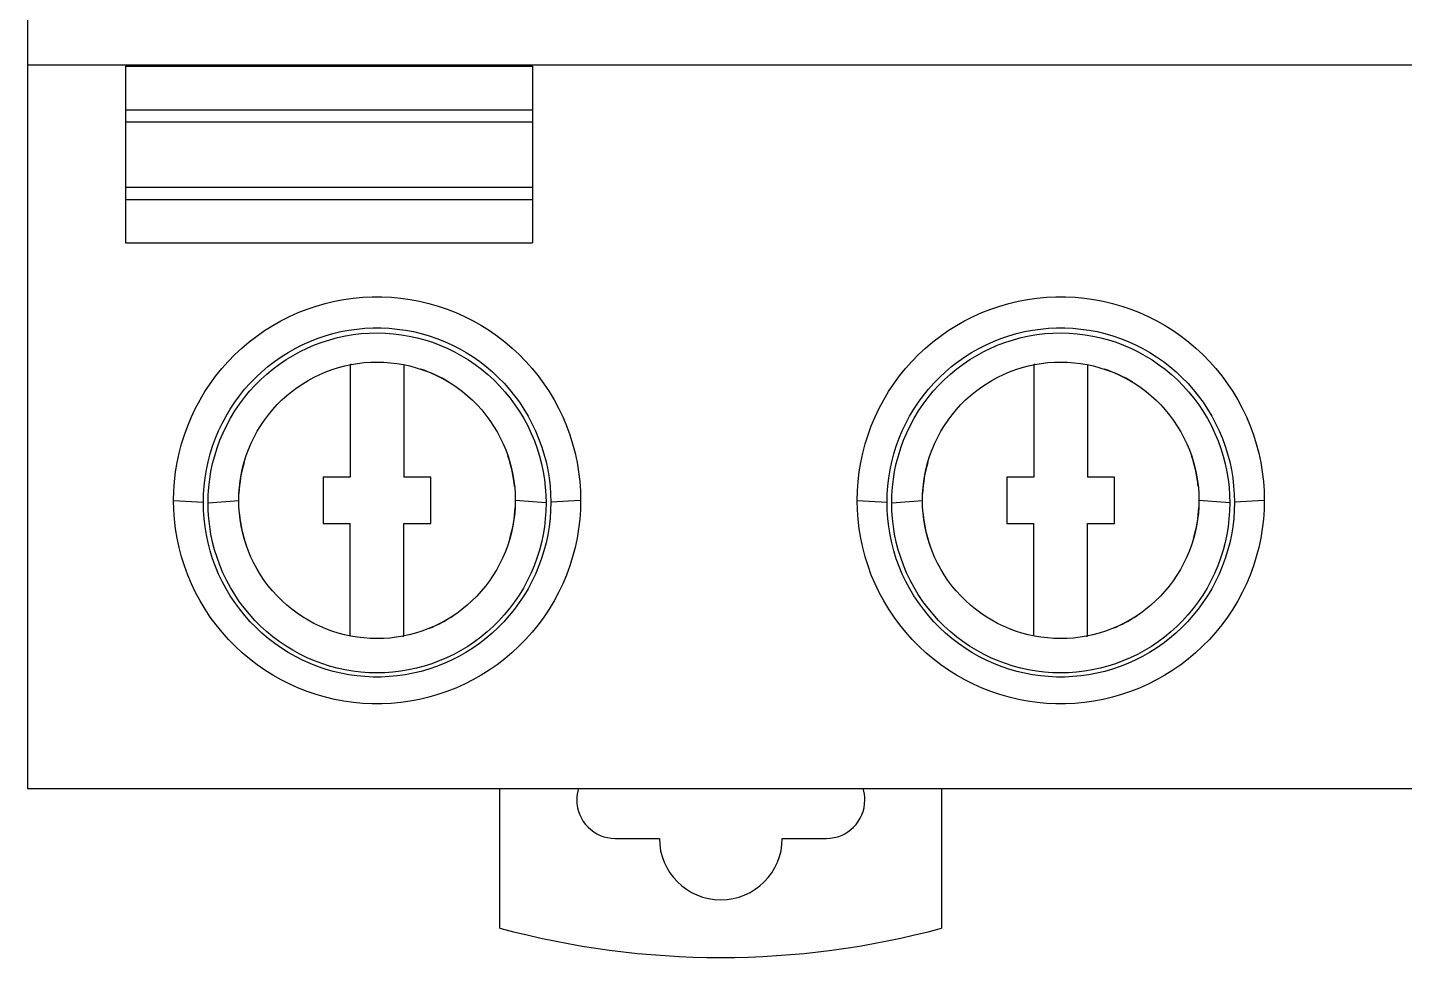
# Model space of a CAD drawing. Header units: millimetres. Extents: x 3609 to 5941, y 2453 to 3731.
# Drawn here: x 5562.03 to 5596.36, y 3349.38 to 3372.56 of the extents above; entities that cross this region are included whole.
import ezdxf

# ---------------------------------------------------------------- set-up
doc = ezdxf.new("R2010")
doc.units = ezdxf.units.MM

msp = doc.modelspace()

# ---------------------------------------------------------------- linework, layer by layer
for p, q in [((5562.029, 3373.609), (5562.029, 3371.635)), ((5562.029, 3371.635), (5562.029, 3353.593)), ((5562.029, 3371.635), (5630.697, 3371.635)), ((5564.471, 3371.598), (5564.471, 3369.381)), ((5564.471, 3371.598), (5574.623, 3371.598)), ((5574.623, 3371.598), (5574.623, 3369.381)), ((5564.471, 3370.512), (5574.623, 3370.512)), ((5564.471, 3370.209), (5574.623, 3370.209)), ((5564.471, 3369.381), (5564.471, 3367.192)), ((5574.623, 3369.381), (5574.623, 3367.192)), ((5564.471, 3368.581), (5574.623, 3368.581)), ((5564.471, 3368.277), (5574.623, 3368.277)), ((5564.471, 3367.192), (5574.623, 3367.192)), ((5569.684, 3365.739), (5569.917, 3365.783)), ((5569.917, 3365.783), (5570.152, 3365.817)), ((5570.152, 3365.817), (5570.389, 3365.839)), ((5570.389, 3365.839), (5570.626, 3365.85)), ((5570.626, 3365.85), (5570.863, 3365.85)), ((5570.863, 3365.85), (5571.101, 3365.839)), ((5571.101, 3365.839), (5571.337, 3365.817)), ((5571.337, 3365.817), (5571.572, 3365.783)), ((5571.572, 3365.783), (5571.806, 3365.739)), ((5586.731, 3365.739), (5586.964, 3365.783)), ((5586.964, 3365.783), (5587.199, 3365.817)), ((5587.199, 3365.817), (5587.436, 3365.839)), ((5587.436, 3365.839), (5587.673, 3365.85)), ((5587.673, 3365.85), (5587.911, 3365.85)), ((5587.911, 3365.85), (5588.148, 3365.839)), ((5588.148, 3365.839), (5588.384, 3365.817)), ((5588.384, 3365.817), (5588.619, 3365.783)), ((5588.619, 3365.783), (5588.853, 3365.739)), ((5568.561, 3365.358), (5568.778, 3365.455)), ((5568.778, 3365.455), (5568.999, 3365.542)), ((5568.999, 3365.542), (5569.224, 3365.618)), ((5569.224, 3365.618), (5569.452, 3365.684)), ((5569.452, 3365.684), (5569.684, 3365.739)), ((5571.806, 3365.739), (5572.037, 3365.684)), ((5572.037, 3365.684), (5572.265, 3365.618)), ((5572.265, 3365.618), (5572.49, 3365.542)), ((5572.49, 3365.542), (5572.711, 3365.455)), ((5572.711, 3365.455), (5572.928, 3365.357)), ((5585.608, 3365.358), (5585.825, 3365.455)), ((5585.825, 3365.455), (5586.046, 3365.542)), ((5586.046, 3365.542), (5586.271, 3365.618)), ((5586.271, 3365.618), (5586.5, 3365.684)), ((5586.5, 3365.684), (5586.731, 3365.739)), ((5588.853, 3365.739), (5589.084, 3365.684)), ((5589.084, 3365.684), (5589.312, 3365.618)), ((5589.312, 3365.618), (5589.537, 3365.542)), ((5589.537, 3365.542), (5589.758, 3365.455)), ((5589.758, 3365.455), (5589.975, 3365.357)), ((5567.941, 3365.007), (5568.142, 3365.133)), ((5568.142, 3365.133), (5568.349, 3365.25)), ((5568.349, 3365.25), (5568.561, 3365.358)), ((5570.239, 3365.047), (5570.441, 3365.066)), ((5570.441, 3365.066), (5570.643, 3365.076)), ((5570.643, 3365.076), (5570.846, 3365.076)), ((5570.846, 3365.076), (5571.048, 3365.066)), ((5571.048, 3365.066), (5571.25, 3365.047)), ((5572.928, 3365.357), (5573.14, 3365.25)), ((5573.14, 3365.25), (5573.347, 3365.133)), ((5573.347, 3365.133), (5573.549, 3365.006)), ((5584.988, 3365.007), (5585.189, 3365.133)), ((5585.189, 3365.133), (5585.396, 3365.25)), ((5585.396, 3365.25), (5585.608, 3365.358)), ((5587.286, 3365.047), (5587.488, 3365.066)), ((5587.488, 3365.066), (5587.69, 3365.076)), ((5587.69, 3365.076), (5587.893, 3365.076)), ((5587.893, 3365.076), (5588.096, 3365.066)), ((5588.096, 3365.066), (5588.297, 3365.047)), ((5589.975, 3365.357), (5590.188, 3365.25)), ((5590.188, 3365.25), (5590.394, 3365.133)), ((5590.394, 3365.133), (5590.596, 3365.006)), ((5567.375, 3364.572), (5567.557, 3364.726)), ((5567.557, 3364.726), (5567.745, 3364.871)), ((5567.745, 3364.871), (5567.941, 3365.007)), ((5568.881, 3364.654), (5569.067, 3364.737)), ((5569.067, 3364.737), (5569.255, 3364.812)), ((5569.188, 3364.65), (5569.375, 3364.719)), ((5569.255, 3364.812), (5569.447, 3364.877)), ((5569.375, 3364.719), (5569.565, 3364.78)), ((5569.447, 3364.877), (5569.642, 3364.934)), ((5569.565, 3364.78), (5569.758, 3364.832)), ((5569.642, 3364.934), (5569.839, 3364.981)), ((5569.758, 3364.832), (5569.954, 3364.874)), ((5569.839, 3364.981), (5570.038, 3365.019)), ((5569.954, 3364.874), (5570.151, 3364.907)), ((5570.038, 3365.019), (5570.239, 3365.047)), ((5570.151, 3364.907), (5570.35, 3364.931)), ((5570.35, 3364.931), (5570.551, 3364.945)), ((5570.551, 3364.945), (5570.751, 3364.949)), ((5570.751, 3364.949), (5570.952, 3364.944)), ((5570.952, 3364.944), (5571.152, 3364.93)), ((5571.152, 3364.93), (5571.351, 3364.905)), ((5571.25, 3365.047), (5571.451, 3365.019)), ((5571.351, 3364.905), (5571.548, 3364.872)), ((5571.451, 3365.019), (5571.65, 3364.981)), ((5571.548, 3364.872), (5571.743, 3364.829)), ((5571.65, 3364.981), (5571.847, 3364.934)), ((5571.743, 3364.829), (5571.936, 3364.777)), ((5571.847, 3364.934), (5572.042, 3364.877)), ((5571.936, 3364.777), (5572.126, 3364.715)), ((5572.042, 3364.877), (5572.234, 3364.812)), ((5572.126, 3364.715), (5572.312, 3364.645)), ((5572.234, 3364.812), (5572.423, 3364.737)), ((5572.423, 3364.737), (5572.608, 3364.654)), ((5573.549, 3365.006), (5573.744, 3364.87)), ((5573.744, 3364.87), (5573.932, 3364.725)), ((5573.932, 3364.725), (5574.114, 3364.571)), ((5584.422, 3364.572), (5584.604, 3364.726)), ((5584.604, 3364.726), (5584.793, 3364.871)), ((5584.793, 3364.871), (5584.988, 3365.007)), ((5585.929, 3364.654), (5586.114, 3364.737)), ((5586.114, 3364.737), (5586.302, 3364.812)), ((5586.235, 3364.65), (5586.422, 3364.719)), ((5586.302, 3364.812), (5586.494, 3364.877)), ((5586.422, 3364.719), (5586.612, 3364.78)), ((5586.494, 3364.877), (5586.689, 3364.934)), ((5586.612, 3364.78), (5586.805, 3364.832)), ((5586.689, 3364.934), (5586.886, 3364.981)), ((5586.805, 3364.832), (5587.001, 3364.874)), ((5586.886, 3364.981), (5587.086, 3365.019)), ((5587.001, 3364.874), (5587.198, 3364.907)), ((5587.086, 3365.019), (5587.286, 3365.047)), ((5587.198, 3364.907), (5587.398, 3364.931)), ((5587.398, 3364.931), (5587.598, 3364.945)), ((5587.598, 3364.945), (5587.799, 3364.949)), ((5587.799, 3364.949), (5587.999, 3364.944)), ((5587.999, 3364.944), (5588.199, 3364.93)), ((5588.199, 3364.93), (5588.398, 3364.905)), ((5588.297, 3365.047), (5588.498, 3365.019)), ((5588.398, 3364.905), (5588.595, 3364.872)), ((5588.498, 3365.019), (5588.697, 3364.981)), ((5588.595, 3364.872), (5588.79, 3364.829)), ((5588.697, 3364.981), (5588.894, 3364.934)), ((5588.79, 3364.829), (5588.983, 3364.777)), ((5588.894, 3364.934), (5589.089, 3364.877)), ((5588.983, 3364.777), (5589.173, 3364.715)), ((5589.089, 3364.877), (5589.281, 3364.812)), ((5589.173, 3364.715), (5589.36, 3364.645)), ((5589.281, 3364.812), (5589.47, 3364.737)), ((5589.47, 3364.737), (5589.655, 3364.654)), ((5590.596, 3365.006), (5590.791, 3364.87)), ((5590.791, 3364.87), (5590.98, 3364.725)), ((5590.98, 3364.725), (5591.161, 3364.571)), ((5567.034, 3364.239), (5567.201, 3364.41)), ((5567.201, 3364.41), (5567.375, 3364.572)), ((5568.352, 3364.353), (5568.524, 3364.462)), ((5568.479, 3364.285), (5568.649, 3364.389)), ((5568.524, 3364.462), (5568.7, 3364.562)), ((5568.649, 3364.389), (5568.825, 3364.484)), ((5568.7, 3364.562), (5568.881, 3364.654)), ((5568.825, 3364.484), (5569.004, 3364.571)), ((5569.004, 3364.571), (5569.188, 3364.65)), ((5572.312, 3364.645), (5572.496, 3364.566)), ((5572.496, 3364.566), (5572.675, 3364.479)), ((5572.608, 3364.654), (5572.789, 3364.562)), ((5572.675, 3364.479), (5572.85, 3364.382)), ((5572.789, 3364.562), (5572.965, 3364.462)), ((5572.85, 3364.382), (5573.021, 3364.278)), ((5572.965, 3364.462), (5573.137, 3364.353)), ((5574.114, 3364.571), (5574.288, 3364.409)), ((5574.288, 3364.409), (5574.455, 3364.239)), ((5584.081, 3364.239), (5584.248, 3364.41)), ((5584.248, 3364.41), (5584.422, 3364.572)), ((5585.399, 3364.353), (5585.571, 3364.462)), ((5585.526, 3364.285), (5585.697, 3364.389)), ((5585.571, 3364.462), (5585.748, 3364.562)), ((5585.697, 3364.389), (5585.872, 3364.484)), ((5585.748, 3364.562), (5585.929, 3364.654)), ((5585.872, 3364.484), (5586.051, 3364.571)), ((5586.051, 3364.571), (5586.235, 3364.65)), ((5589.36, 3364.645), (5589.543, 3364.566)), ((5589.543, 3364.566), (5589.722, 3364.479)), ((5589.655, 3364.654), (5589.836, 3364.562)), ((5589.722, 3364.479), (5589.897, 3364.382)), ((5589.836, 3364.562), (5590.013, 3364.462)), ((5589.897, 3364.382), (5590.068, 3364.278)), ((5590.013, 3364.462), (5590.184, 3364.353)), ((5591.161, 3364.571), (5591.336, 3364.409)), ((5591.336, 3364.409), (5591.502, 3364.239)), ((5566.726, 3363.876), (5566.876, 3364.061)), ((5566.876, 3364.061), (5567.034, 3364.239)), ((5567.87, 3363.981), (5568.025, 3364.113)), ((5567.996, 3363.924), (5568.152, 3364.052)), ((5568.025, 3364.113), (5568.185, 3364.237)), ((5568.152, 3364.052), (5568.313, 3364.172)), ((5568.185, 3364.237), (5568.352, 3364.353)), ((5568.313, 3364.172), (5568.479, 3364.285)), ((5569.471, 3363.979), (5569.624, 3364.036)), ((5569.624, 3364.036), (5569.779, 3364.085)), ((5569.779, 3364.085), (5569.937, 3364.127)), ((5569.937, 3364.127), (5570.097, 3364.162)), ((5570.074, 3364.157), (5570.074, 3361.35)), ((5570.097, 3364.162), (5570.259, 3364.189)), ((5570.259, 3364.189), (5570.422, 3364.208)), ((5570.422, 3364.208), (5570.586, 3364.219)), ((5570.586, 3364.219), (5570.75, 3364.223)), ((5570.75, 3364.223), (5570.914, 3364.219)), ((5570.914, 3364.219), (5571.078, 3364.207)), ((5571.078, 3364.207), (5571.241, 3364.187)), ((5571.241, 3364.187), (5571.402, 3364.16)), ((5571.402, 3364.16), (5571.562, 3364.125)), ((5571.415, 3364.157), (5571.415, 3361.35)), ((5571.562, 3364.125), (5571.719, 3364.082)), ((5571.719, 3364.082), (5571.875, 3364.033)), ((5571.875, 3364.033), (5572.027, 3363.976)), ((5573.021, 3364.278), (5573.187, 3364.165)), ((5573.137, 3364.353), (5573.304, 3364.237)), ((5573.187, 3364.165), (5573.348, 3364.044)), ((5573.304, 3364.237), (5573.465, 3364.112)), ((5573.348, 3364.044), (5573.503, 3363.915)), ((5573.465, 3364.112), (5573.62, 3363.98)), ((5574.455, 3364.239), (5574.613, 3364.061)), ((5574.613, 3364.061), (5574.763, 3363.876)), ((5583.773, 3363.876), (5583.923, 3364.061)), ((5583.923, 3364.061), (5584.081, 3364.239)), ((5584.917, 3363.981), (5585.072, 3364.113)), ((5585.043, 3363.924), (5585.199, 3364.052)), ((5585.072, 3364.113), (5585.233, 3364.237)), ((5585.199, 3364.052), (5585.36, 3364.172)), ((5585.233, 3364.237), (5585.399, 3364.353)), ((5585.36, 3364.172), (5585.526, 3364.285)), ((5586.518, 3363.979), (5586.671, 3364.036)), ((5586.671, 3364.036), (5586.827, 3364.085)), ((5586.827, 3364.085), (5586.985, 3364.127)), ((5586.985, 3364.127), (5587.145, 3364.162)), ((5587.121, 3364.157), (5587.121, 3361.35)), ((5587.145, 3364.162), (5587.306, 3364.189)), ((5587.306, 3364.189), (5587.469, 3364.208)), ((5587.469, 3364.208), (5587.633, 3364.219)), ((5587.633, 3364.219), (5587.797, 3364.223)), ((5587.797, 3364.223), (5587.961, 3364.219)), ((5587.961, 3364.219), (5588.125, 3364.207)), ((5588.125, 3364.207), (5588.288, 3364.187)), ((5588.288, 3364.187), (5588.449, 3364.16)), ((5588.449, 3364.16), (5588.609, 3364.125)), ((5588.462, 3364.157), (5588.462, 3361.35)), ((5588.609, 3364.125), (5588.766, 3364.082)), ((5588.766, 3364.082), (5588.922, 3364.033)), ((5588.922, 3364.033), (5589.075, 3363.976)), ((5590.068, 3364.278), (5590.234, 3364.165)), ((5590.184, 3364.353), (5590.351, 3364.237)), ((5590.234, 3364.165), (5590.395, 3364.044)), ((5590.351, 3364.237), (5590.512, 3364.112)), ((5590.395, 3364.044), (5590.551, 3363.915)), ((5590.512, 3364.112), (5590.667, 3363.98)), ((5591.502, 3364.239), (5591.661, 3364.061)), ((5591.661, 3364.061), (5591.81, 3363.876)), ((5566.453, 3363.486), (5566.585, 3363.684)), ((5566.585, 3363.684), (5566.726, 3363.876)), ((5567.443, 3363.544), (5567.579, 3363.696)), ((5567.579, 3363.696), (5567.721, 3363.842)), ((5567.703, 3363.645), (5567.847, 3363.788)), ((5567.721, 3363.842), (5567.87, 3363.981)), ((5567.847, 3363.788), (5567.996, 3363.924)), ((5568.89, 3363.682), (5569.03, 3363.767)), ((5569.03, 3363.767), (5569.174, 3363.845)), ((5569.174, 3363.845), (5569.321, 3363.915)), ((5569.321, 3363.915), (5569.471, 3363.979)), ((5572.027, 3363.976), (5572.177, 3363.911)), ((5572.177, 3363.911), (5572.324, 3363.84)), ((5572.324, 3363.84), (5572.467, 3363.762)), ((5572.467, 3363.762), (5572.607, 3363.677)), ((5573.503, 3363.915), (5573.653, 3363.778)), ((5573.62, 3363.98), (5573.768, 3363.841)), ((5573.653, 3363.778), (5573.796, 3363.633)), ((5573.768, 3363.841), (5573.91, 3363.696)), ((5573.91, 3363.696), (5574.046, 3363.543)), ((5574.763, 3363.876), (5574.904, 3363.684)), ((5574.904, 3363.684), (5575.036, 3363.485)), ((5583.5, 3363.486), (5583.632, 3363.684)), ((5583.632, 3363.684), (5583.773, 3363.876)), ((5584.491, 3363.544), (5584.626, 3363.696)), ((5584.626, 3363.696), (5584.768, 3363.842)), ((5584.75, 3363.645), (5584.894, 3363.788)), ((5584.768, 3363.842), (5584.917, 3363.981)), ((5584.894, 3363.788), (5585.043, 3363.924)), ((5585.938, 3363.682), (5586.077, 3363.767)), ((5586.077, 3363.767), (5586.221, 3363.845)), ((5586.221, 3363.845), (5586.368, 3363.915)), ((5586.368, 3363.915), (5586.518, 3363.979)), ((5589.075, 3363.976), (5589.224, 3363.911)), ((5589.224, 3363.911), (5589.371, 3363.84)), ((5589.371, 3363.84), (5589.514, 3363.762)), ((5589.514, 3363.762), (5589.654, 3363.677)), ((5590.551, 3363.915), (5590.7, 3363.778)), ((5590.667, 3363.98), (5590.815, 3363.841)), ((5590.7, 3363.778), (5590.843, 3363.633)), ((5590.815, 3363.841), (5590.958, 3363.696)), ((5590.958, 3363.696), (5591.093, 3363.543)), ((5591.81, 3363.876), (5591.952, 3363.684)), ((5591.952, 3363.684), (5592.084, 3363.485)), ((5566.33, 3363.281), (5566.453, 3363.486)), ((5567.195, 3363.22), (5567.315, 3363.385)), ((5567.315, 3363.385), (5567.443, 3363.544)), ((5567.436, 3363.337), (5567.566, 3363.494)), ((5567.566, 3363.494), (5567.703, 3363.645)), ((5568.373, 3363.279), (5568.496, 3363.389)), ((5568.496, 3363.389), (5568.623, 3363.493)), ((5568.623, 3363.493), (5568.755, 3363.591)), ((5568.755, 3363.591), (5568.89, 3363.682)), ((5572.607, 3363.677), (5572.743, 3363.585)), ((5572.743, 3363.585), (5572.875, 3363.486)), ((5572.875, 3363.486), (5573.002, 3363.381)), ((5573.002, 3363.381), (5573.124, 3363.27)), ((5573.796, 3363.633), (5573.933, 3363.482)), ((5573.933, 3363.482), (5574.062, 3363.324)), ((5574.046, 3363.543), (5574.174, 3363.384)), ((5574.174, 3363.384), (5574.294, 3363.22)), ((5575.036, 3363.485), (5575.159, 3363.28)), ((5583.377, 3363.281), (5583.5, 3363.486)), ((5584.242, 3363.22), (5584.363, 3363.385)), ((5584.363, 3363.385), (5584.491, 3363.544)), ((5584.484, 3363.337), (5584.613, 3363.494)), ((5584.613, 3363.494), (5584.75, 3363.645)), ((5585.421, 3363.279), (5585.543, 3363.389)), ((5585.543, 3363.389), (5585.67, 3363.493)), ((5585.67, 3363.493), (5585.802, 3363.591)), ((5585.802, 3363.591), (5585.938, 3363.682)), ((5589.654, 3363.677), (5589.79, 3363.585)), ((5589.79, 3363.585), (5589.922, 3363.486)), ((5589.922, 3363.486), (5590.049, 3363.381)), ((5590.049, 3363.381), (5590.171, 3363.27)), ((5590.843, 3363.633), (5590.98, 3363.482)), ((5590.98, 3363.482), (5591.11, 3363.324)), ((5591.093, 3363.543), (5591.221, 3363.384)), ((5591.221, 3363.384), (5591.341, 3363.22)), ((5592.084, 3363.485), (5592.206, 3363.28)), ((5566.114, 3362.856), (5566.217, 3363.071)), ((5566.217, 3363.071), (5566.33, 3363.281)), ((5566.978, 3362.875), (5567.082, 3363.05)), ((5567.082, 3363.05), (5567.195, 3363.22)), ((5567.093, 3362.827), (5567.199, 3363.003)), ((5567.199, 3363.003), (5567.314, 3363.173)), ((5567.314, 3363.173), (5567.436, 3363.337)), ((5568.038, 3362.911), (5568.144, 3363.039)), ((5568.144, 3363.039), (5568.256, 3363.162)), ((5568.256, 3363.162), (5568.373, 3363.279)), ((5573.124, 3363.27), (5573.241, 3363.153)), ((5573.241, 3363.153), (5573.353, 3363.029)), ((5573.353, 3363.029), (5573.459, 3362.901)), ((5574.062, 3363.324), (5574.184, 3363.159)), ((5574.184, 3363.159), (5574.298, 3362.988)), ((5574.294, 3363.22), (5574.407, 3363.05)), ((5574.407, 3363.05), (5574.511, 3362.874)), ((5575.159, 3363.28), (5575.272, 3363.07)), ((5575.272, 3363.07), (5575.375, 3362.855)), ((5583.162, 3362.856), (5583.264, 3363.071)), ((5583.264, 3363.071), (5583.377, 3363.281)), ((5584.025, 3362.875), (5584.129, 3363.05)), ((5584.129, 3363.05), (5584.242, 3363.22)), ((5584.14, 3362.827), (5584.247, 3363.003)), ((5584.247, 3363.003), (5584.361, 3363.173)), ((5584.361, 3363.173), (5584.484, 3363.337)), ((5585.085, 3362.911), (5585.191, 3363.039)), ((5585.191, 3363.039), (5585.303, 3363.162)), ((5585.303, 3363.162), (5585.421, 3363.279)), ((5590.171, 3363.27), (5590.289, 3363.153)), ((5590.289, 3363.153), (5590.4, 3363.029)), ((5590.4, 3363.029), (5590.506, 3362.901)), ((5591.11, 3363.324), (5591.232, 3363.159)), ((5591.232, 3363.159), (5591.345, 3362.988)), ((5591.341, 3363.22), (5591.454, 3363.05)), ((5591.454, 3363.05), (5591.558, 3362.874)), ((5592.206, 3363.28), (5592.319, 3363.07)), ((5592.319, 3363.07), (5592.422, 3362.855)), ((5566.022, 3362.636), (5566.114, 3362.856)), ((5566.793, 3362.51), (5566.881, 3362.695)), ((5566.881, 3362.695), (5566.978, 3362.875)), ((5566.996, 3362.646), (5567.093, 3362.827)), ((5567.844, 3362.64), (5567.938, 3362.778)), ((5567.938, 3362.778), (5568.038, 3362.911)), ((5573.459, 3362.901), (5573.559, 3362.767)), ((5573.559, 3362.767), (5573.652, 3362.628)), ((5574.298, 3362.988), (5574.404, 3362.812)), ((5574.404, 3362.812), (5574.501, 3362.631)), ((5574.511, 3362.874), (5574.608, 3362.694)), ((5574.608, 3362.694), (5574.695, 3362.51)), ((5575.375, 3362.855), (5575.467, 3362.635)), ((5583.069, 3362.636), (5583.162, 3362.856)), ((5583.841, 3362.51), (5583.928, 3362.695)), ((5583.928, 3362.695), (5584.025, 3362.875)), ((5584.043, 3362.646), (5584.14, 3362.827)), ((5584.891, 3362.64), (5584.985, 3362.778)), ((5584.985, 3362.778), (5585.085, 3362.911)), ((5590.506, 3362.901), (5590.606, 3362.767)), ((5590.606, 3362.767), (5590.699, 3362.628)), ((5591.345, 3362.988), (5591.451, 3362.812)), ((5591.451, 3362.812), (5591.548, 3362.631)), ((5591.558, 3362.874), (5591.655, 3362.694)), ((5591.655, 3362.694), (5591.743, 3362.51)), ((5592.422, 3362.855), (5592.514, 3362.635)), ((5565.868, 3362.184), (5565.939, 3362.412)), ((5565.939, 3362.412), (5566.022, 3362.636)), ((5566.644, 3362.129), (5566.714, 3362.322)), ((5566.714, 3362.322), (5566.793, 3362.51)), ((5566.827, 3362.273), (5566.907, 3362.462)), ((5566.907, 3362.462), (5566.996, 3362.646)), ((5567.605, 3362.2), (5567.677, 3362.35)), ((5567.677, 3362.35), (5567.757, 3362.497)), ((5567.757, 3362.497), (5567.844, 3362.64)), ((5573.652, 3362.628), (5573.738, 3362.485)), ((5573.738, 3362.485), (5573.818, 3362.338)), ((5573.818, 3362.338), (5573.889, 3362.187)), ((5574.501, 3362.631), (5574.588, 3362.446)), ((5574.588, 3362.446), (5574.667, 3362.259)), ((5574.695, 3362.51), (5574.774, 3362.321)), ((5574.774, 3362.321), (5574.845, 3362.129)), ((5575.467, 3362.635), (5575.549, 3362.411)), ((5575.549, 3362.411), (5575.621, 3362.183)), ((5582.915, 3362.184), (5582.987, 3362.412)), ((5582.987, 3362.412), (5583.069, 3362.636)), ((5583.691, 3362.129), (5583.762, 3362.322)), ((5583.762, 3362.322), (5583.841, 3362.51)), ((5583.874, 3362.273), (5583.954, 3362.462)), ((5583.954, 3362.462), (5584.043, 3362.646)), ((5584.652, 3362.2), (5584.724, 3362.35)), ((5584.724, 3362.35), (5584.804, 3362.497)), ((5584.804, 3362.497), (5584.891, 3362.64)), ((5590.699, 3362.628), (5590.786, 3362.485)), ((5590.786, 3362.485), (5590.865, 3362.338)), ((5590.865, 3362.338), (5590.937, 3362.187)), ((5591.548, 3362.631), (5591.636, 3362.446)), ((5591.636, 3362.446), (5591.714, 3362.259)), ((5591.743, 3362.51), (5591.822, 3362.321)), ((5591.822, 3362.321), (5591.892, 3362.129)), ((5592.514, 3362.635), (5592.597, 3362.411)), ((5592.597, 3362.411), (5592.668, 3362.183)), ((5565.807, 3361.953), (5565.868, 3362.184)), ((5566.583, 3361.934), (5566.644, 3362.129)), ((5566.696, 3361.888), (5566.757, 3362.081)), ((5566.757, 3362.081), (5566.827, 3362.273)), ((5567.482, 3361.89), (5567.539, 3362.046)), ((5567.539, 3362.046), (5567.605, 3362.2)), ((5573.889, 3362.187), (5573.954, 3362.034)), ((5573.954, 3362.034), (5574.01, 3361.88)), ((5574.667, 3362.259), (5574.736, 3362.068)), ((5574.736, 3362.068), (5574.796, 3361.877)), ((5574.845, 3362.129), (5574.906, 3361.934)), ((5575.621, 3362.183), (5575.682, 3361.952)), ((5582.854, 3361.953), (5582.915, 3362.184)), ((5583.63, 3361.934), (5583.691, 3362.129)), ((5583.743, 3361.888), (5583.804, 3362.081)), ((5583.804, 3362.081), (5583.874, 3362.273)), ((5584.529, 3361.89), (5584.587, 3362.046)), ((5584.587, 3362.046), (5584.652, 3362.2)), ((5590.937, 3362.187), (5591.001, 3362.034)), ((5591.001, 3362.034), (5591.058, 3361.88)), ((5591.714, 3362.259), (5591.783, 3362.068)), ((5591.783, 3362.068), (5591.843, 3361.877)), ((5591.892, 3362.129), (5591.953, 3361.934)), ((5592.668, 3362.183), (5592.729, 3361.952)), ((5565.718, 3361.484), (5565.757, 3361.719)), ((5565.757, 3361.719), (5565.807, 3361.953)), ((5566.488, 3361.536), (5566.531, 3361.736)), ((5566.531, 3361.736), (5566.583, 3361.934)), ((5566.603, 3361.497), (5566.645, 3361.693)), ((5566.645, 3361.693), (5566.696, 3361.888)), ((5567.39, 3361.574), (5567.432, 3361.733)), ((5567.432, 3361.733), (5567.482, 3361.89)), ((5574.01, 3361.88), (5574.059, 3361.724)), ((5574.059, 3361.724), (5574.1, 3361.567)), ((5574.796, 3361.877), (5574.846, 3361.684)), ((5574.846, 3361.684), (5574.887, 3361.49)), ((5574.906, 3361.934), (5574.958, 3361.736)), ((5574.958, 3361.736), (5575, 3361.536)), ((5575.682, 3361.952), (5575.732, 3361.719)), ((5575.732, 3361.719), (5575.771, 3361.484)), ((5582.765, 3361.484), (5582.804, 3361.719)), ((5582.804, 3361.719), (5582.854, 3361.953)), ((5583.536, 3361.536), (5583.578, 3361.736)), ((5583.578, 3361.736), (5583.63, 3361.934)), ((5583.651, 3361.497), (5583.692, 3361.693)), ((5583.692, 3361.693), (5583.743, 3361.888)), ((5584.437, 3361.574), (5584.479, 3361.733)), ((5584.479, 3361.733), (5584.529, 3361.89)), ((5591.058, 3361.88), (5591.106, 3361.724)), ((5591.106, 3361.724), (5591.147, 3361.567)), ((5591.843, 3361.877), (5591.893, 3361.684)), ((5591.893, 3361.684), (5591.934, 3361.49)), ((5591.953, 3361.934), (5592.005, 3361.736)), ((5592.005, 3361.736), (5592.047, 3361.536)), ((5592.729, 3361.952), (5592.779, 3361.719)), ((5592.779, 3361.719), (5592.818, 3361.484)), ((5565.69, 3361.248), (5565.718, 3361.484)), ((5566.431, 3361.132), (5566.455, 3361.334)), ((5566.455, 3361.334), (5566.488, 3361.536)), ((5566.548, 3361.103), (5566.571, 3361.3)), ((5566.571, 3361.3), (5566.603, 3361.497)), ((5567.33, 3361.255), (5567.356, 3361.415)), ((5567.356, 3361.415), (5567.39, 3361.574)), ((5569.404, 3361.35), (5569.404, 3360.201)), ((5570.074, 3361.35), (5569.404, 3361.35)), ((5572.085, 3361.35), (5571.415, 3361.35)), ((5572.085, 3360.201), (5572.085, 3361.35)), ((5574.1, 3361.567), (5574.133, 3361.409)), ((5574.133, 3361.409), (5574.159, 3361.251)), ((5574.887, 3361.49), (5574.918, 3361.295)), ((5574.918, 3361.295), (5574.94, 3361.1)), ((5575, 3361.536), (5575.034, 3361.334)), ((5575.034, 3361.334), (5575.057, 3361.132)), ((5575.771, 3361.484), (5575.798, 3361.248)), ((5582.738, 3361.248), (5582.765, 3361.484)), ((5583.479, 3361.132), (5583.502, 3361.334)), ((5583.502, 3361.334), (5583.536, 3361.536)), ((5583.596, 3361.103), (5583.618, 3361.3)), ((5583.618, 3361.3), (5583.651, 3361.497)), ((5584.377, 3361.255), (5584.403, 3361.415)), ((5584.403, 3361.415), (5584.437, 3361.574)), ((5586.451, 3361.35), (5586.451, 3360.201)), ((5587.121, 3361.35), (5586.451, 3361.35)), ((5589.132, 3361.35), (5588.462, 3361.35)), ((5589.132, 3360.201), (5589.132, 3361.35)), ((5591.147, 3361.567), (5591.181, 3361.409)), ((5591.181, 3361.409), (5591.206, 3361.251)), ((5591.934, 3361.49), (5591.965, 3361.295)), ((5591.965, 3361.295), (5591.988, 3361.1)), ((5592.047, 3361.536), (5592.081, 3361.334)), ((5592.081, 3361.334), (5592.104, 3361.132)), ((5592.818, 3361.484), (5592.845, 3361.248)), ((5565.668, 3360.775), (5565.674, 3361.012)), ((5565.674, 3361.012), (5565.69, 3361.248)), ((5566.417, 3360.929), (5566.431, 3361.132)), ((5566.535, 3360.907), (5566.548, 3361.103)), ((5567.3, 3360.935), (5567.311, 3361.095)), ((5567.311, 3361.095), (5567.33, 3361.255)), ((5574.159, 3361.251), (5574.177, 3361.092)), ((5574.177, 3361.092), (5574.188, 3360.934)), ((5574.94, 3361.1), (5574.954, 3360.905)), ((5575.057, 3361.132), (5575.071, 3360.929)), ((5575.798, 3361.248), (5575.815, 3361.012)), ((5575.815, 3361.012), (5575.82, 3360.775)), ((5582.716, 3360.775), (5582.721, 3361.012)), ((5582.721, 3361.012), (5582.738, 3361.248)), ((5583.464, 3360.929), (5583.479, 3361.132)), ((5583.582, 3360.907), (5583.596, 3361.103)), ((5584.347, 3360.935), (5584.359, 3361.095)), ((5584.359, 3361.095), (5584.377, 3361.255)), ((5591.206, 3361.251), (5591.225, 3361.092)), ((5591.225, 3361.092), (5591.236, 3360.934)), ((5591.988, 3361.1), (5592.001, 3360.905)), ((5592.104, 3361.132), (5592.119, 3360.929)), ((5592.845, 3361.248), (5592.862, 3361.012)), ((5592.862, 3361.012), (5592.867, 3360.775)), ((5565.674, 3360.54), (5565.668, 3360.775)), ((5565.668, 3360.775), (5566.413, 3360.726)), ((5566.413, 3360.726), (5566.417, 3360.929)), ((5566.417, 3360.524), (5566.413, 3360.726)), ((5566.53, 3360.711), (5566.535, 3360.907)), ((5566.53, 3360.711), (5567.297, 3360.775)), ((5566.535, 3360.515), (5566.531, 3360.711)), ((5567.297, 3360.775), (5567.3, 3360.935)), ((5567.3, 3360.616), (5567.297, 3360.775)), ((5567.311, 3360.457), (5567.3, 3360.616)), ((5574.188, 3360.616), (5574.177, 3360.455)), ((5574.188, 3360.934), (5574.192, 3360.775)), ((5574.192, 3360.775), (5574.188, 3360.616)), ((5574.958, 3360.711), (5574.192, 3360.775)), ((5574.954, 3360.905), (5574.958, 3360.711)), ((5574.958, 3360.711), (5574.954, 3360.514)), ((5575.071, 3360.929), (5575.076, 3360.726)), ((5575.076, 3360.726), (5575.072, 3360.524)), ((5575.82, 3360.775), (5575.076, 3360.726)), ((5575.82, 3360.775), (5575.815, 3360.54)), ((5582.721, 3360.54), (5582.716, 3360.775)), ((5582.716, 3360.775), (5583.46, 3360.726)), ((5583.46, 3360.726), (5583.464, 3360.929)), ((5583.464, 3360.524), (5583.46, 3360.726)), ((5583.578, 3360.711), (5583.582, 3360.907)), ((5583.578, 3360.711), (5584.344, 3360.775)), ((5583.582, 3360.515), (5583.578, 3360.711)), ((5584.344, 3360.775), (5584.347, 3360.935)), ((5584.347, 3360.616), (5584.344, 3360.775)), ((5584.358, 3360.457), (5584.347, 3360.616)), ((5591.236, 3360.616), (5591.224, 3360.455)), ((5591.236, 3360.934), (5591.239, 3360.775)), ((5591.239, 3360.775), (5591.236, 3360.616)), ((5592.005, 3360.711), (5591.239, 3360.775)), ((5592.001, 3360.905), (5592.005, 3360.711)), ((5592.005, 3360.711), (5592.001, 3360.514)), ((5592.119, 3360.929), (5592.123, 3360.726)), ((5592.123, 3360.726), (5592.119, 3360.524)), ((5592.867, 3360.775), (5592.123, 3360.726)), ((5592.867, 3360.775), (5592.862, 3360.54)), ((5565.69, 3360.304), (5565.674, 3360.54)), ((5565.718, 3360.068), (5565.69, 3360.304)), ((5566.431, 3360.321), (5566.417, 3360.524)), ((5566.455, 3360.119), (5566.431, 3360.321)), ((5566.548, 3360.319), (5566.535, 3360.515)), ((5566.571, 3360.124), (5566.548, 3360.319)), ((5567.33, 3360.298), (5567.311, 3360.457)), ((5567.356, 3360.139), (5567.33, 3360.298)), ((5574.158, 3360.294), (5574.132, 3360.134)), ((5574.177, 3360.455), (5574.158, 3360.294)), ((5574.94, 3360.317), (5574.917, 3360.119)), ((5574.954, 3360.514), (5574.94, 3360.317)), ((5575.057, 3360.321), (5575.034, 3360.119)), ((5575.072, 3360.524), (5575.057, 3360.321)), ((5575.798, 3360.304), (5575.771, 3360.068)), ((5575.815, 3360.54), (5575.798, 3360.304)), ((5582.737, 3360.304), (5582.721, 3360.54)), ((5582.765, 3360.068), (5582.737, 3360.304)), ((5583.478, 3360.321), (5583.464, 3360.524)), ((5583.502, 3360.119), (5583.478, 3360.321)), ((5583.596, 3360.319), (5583.582, 3360.515)), ((5583.618, 3360.124), (5583.596, 3360.319)), ((5584.377, 3360.298), (5584.358, 3360.457)), ((5584.403, 3360.139), (5584.377, 3360.298)), ((5591.206, 3360.294), (5591.179, 3360.134)), ((5591.224, 3360.455), (5591.206, 3360.294)), ((5591.987, 3360.317), (5591.964, 3360.119)), ((5592.001, 3360.514), (5591.987, 3360.317)), ((5592.105, 3360.321), (5592.081, 3360.119)), ((5592.119, 3360.524), (5592.105, 3360.321)), ((5592.846, 3360.304), (5592.818, 3360.068)), ((5592.862, 3360.54), (5592.846, 3360.304)), ((5565.757, 3359.832), (5565.718, 3360.068)), ((5566.488, 3359.917), (5566.455, 3360.119)), ((5566.531, 3359.716), (5566.488, 3359.917)), ((5566.603, 3359.929), (5566.571, 3360.124)), ((5566.644, 3359.734), (5566.603, 3359.929)), ((5567.389, 3359.981), (5567.356, 3360.139)), ((5567.43, 3359.824), (5567.389, 3359.981)), ((5569.404, 3360.201), (5570.074, 3360.201)), ((5570.074, 3357.393), (5570.074, 3360.201)), ((5571.415, 3357.393), (5571.415, 3360.201)), ((5571.415, 3360.201), (5572.085, 3360.201)), ((5574.098, 3359.974), (5574.056, 3359.815)), ((5574.132, 3360.134), (5574.098, 3359.974)), ((5574.885, 3359.922), (5574.843, 3359.725)), ((5574.917, 3360.119), (5574.885, 3359.922)), ((5575.001, 3359.917), (5574.958, 3359.716)), ((5575.034, 3360.119), (5575.001, 3359.917)), ((5575.771, 3360.068), (5575.732, 3359.833)), ((5582.804, 3359.832), (5582.765, 3360.068)), ((5583.535, 3359.917), (5583.502, 3360.119)), ((5583.578, 3359.716), (5583.535, 3359.917)), ((5583.65, 3359.929), (5583.618, 3360.124)), ((5583.691, 3359.734), (5583.65, 3359.929)), ((5584.436, 3359.981), (5584.403, 3360.139)), ((5584.478, 3359.824), (5584.436, 3359.981)), ((5586.451, 3360.201), (5587.121, 3360.201)), ((5587.121, 3357.393), (5587.121, 3360.201)), ((5588.462, 3357.393), (5588.462, 3360.201)), ((5588.462, 3360.201), (5589.132, 3360.201)), ((5591.145, 3359.974), (5591.103, 3359.815)), ((5591.179, 3360.134), (5591.145, 3359.974)), ((5591.932, 3359.922), (5591.89, 3359.725)), ((5591.964, 3360.119), (5591.932, 3359.922)), ((5592.048, 3359.917), (5592.005, 3359.716)), ((5592.081, 3360.119), (5592.048, 3359.917)), ((5592.818, 3360.068), (5592.779, 3359.833)), ((5565.807, 3359.599), (5565.757, 3359.832)), ((5565.868, 3359.367), (5565.807, 3359.599)), ((5566.583, 3359.517), (5566.531, 3359.716)), ((5566.694, 3359.541), (5566.644, 3359.734)), ((5567.479, 3359.667), (5567.43, 3359.824)), ((5567.536, 3359.512), (5567.479, 3359.667)), ((5574.006, 3359.657), (5573.948, 3359.501)), ((5574.056, 3359.815), (5574.006, 3359.657)), ((5574.843, 3359.725), (5574.791, 3359.53)), ((5574.958, 3359.716), (5574.906, 3359.518)), ((5575.682, 3359.599), (5575.621, 3359.367)), ((5575.732, 3359.833), (5575.682, 3359.599)), ((5582.854, 3359.599), (5582.804, 3359.832)), ((5582.915, 3359.367), (5582.854, 3359.599)), ((5583.63, 3359.517), (5583.578, 3359.716)), ((5583.741, 3359.541), (5583.691, 3359.734)), ((5584.527, 3359.667), (5584.478, 3359.824)), ((5584.584, 3359.512), (5584.527, 3359.667)), ((5591.053, 3359.657), (5590.995, 3359.501)), ((5591.103, 3359.815), (5591.053, 3359.657)), ((5591.89, 3359.725), (5591.839, 3359.53)), ((5592.005, 3359.716), (5591.953, 3359.518)), ((5592.729, 3359.599), (5592.668, 3359.367)), ((5592.779, 3359.833), (5592.729, 3359.599)), ((5565.94, 3359.139), (5565.868, 3359.367)), ((5566.644, 3359.321), (5566.583, 3359.517)), ((5566.715, 3359.128), (5566.644, 3359.321)), ((5566.754, 3359.348), (5566.694, 3359.541)), ((5566.824, 3359.158), (5566.754, 3359.348)), ((5567.601, 3359.359), (5567.536, 3359.512)), ((5567.673, 3359.209), (5567.601, 3359.359)), ((5573.882, 3359.348), (5573.809, 3359.197)), ((5573.948, 3359.501), (5573.882, 3359.348)), ((5574.73, 3359.336), (5574.66, 3359.144)), ((5574.791, 3359.53), (5574.73, 3359.336)), ((5574.845, 3359.322), (5574.774, 3359.129)), ((5574.906, 3359.518), (5574.845, 3359.322)), ((5575.621, 3359.367), (5575.549, 3359.139)), ((5582.987, 3359.139), (5582.915, 3359.367)), ((5583.691, 3359.321), (5583.63, 3359.517)), ((5583.762, 3359.128), (5583.691, 3359.321)), ((5583.801, 3359.348), (5583.741, 3359.541)), ((5583.871, 3359.158), (5583.801, 3359.348)), ((5584.648, 3359.359), (5584.584, 3359.512)), ((5584.72, 3359.209), (5584.648, 3359.359)), ((5590.93, 3359.348), (5590.857, 3359.197)), ((5590.995, 3359.501), (5590.93, 3359.348)), ((5591.777, 3359.336), (5591.707, 3359.144)), ((5591.839, 3359.53), (5591.777, 3359.336)), ((5591.892, 3359.322), (5591.821, 3359.129)), ((5591.953, 3359.518), (5591.892, 3359.322)), ((5592.668, 3359.367), (5592.596, 3359.139)), ((5566.022, 3358.914), (5565.94, 3359.139)), ((5566.115, 3358.694), (5566.022, 3358.914)), ((5566.794, 3358.939), (5566.715, 3359.128)), ((5566.882, 3358.754), (5566.794, 3358.939)), ((5566.903, 3358.97), (5566.824, 3359.158)), ((5566.991, 3358.785), (5566.903, 3358.97)), ((5567.753, 3359.062), (5567.673, 3359.209)), ((5567.839, 3358.918), (5567.753, 3359.062)), ((5567.933, 3358.78), (5567.839, 3358.918)), ((5573.642, 3358.907), (5573.548, 3358.769)), ((5573.729, 3359.05), (5573.642, 3358.907)), ((5573.809, 3359.197), (5573.729, 3359.05)), ((5574.58, 3358.955), (5574.491, 3358.77)), ((5574.66, 3359.144), (5574.58, 3358.955)), ((5574.695, 3358.939), (5574.607, 3358.754)), ((5574.774, 3359.129), (5574.695, 3358.939)), ((5575.467, 3358.914), (5575.374, 3358.694)), ((5575.549, 3359.139), (5575.467, 3358.914)), ((5583.069, 3358.914), (5582.987, 3359.139)), ((5583.162, 3358.694), (5583.069, 3358.914)), ((5583.841, 3358.939), (5583.762, 3359.128)), ((5583.929, 3358.754), (5583.841, 3358.939)), ((5583.95, 3358.97), (5583.871, 3359.158)), ((5584.038, 3358.785), (5583.95, 3358.97)), ((5584.8, 3359.062), (5584.72, 3359.209)), ((5584.887, 3358.918), (5584.8, 3359.062)), ((5584.98, 3358.78), (5584.887, 3358.918)), ((5590.689, 3358.907), (5590.595, 3358.769)), ((5590.776, 3359.05), (5590.689, 3358.907)), ((5590.857, 3359.197), (5590.776, 3359.05)), ((5591.627, 3358.955), (5591.538, 3358.77)), ((5591.707, 3359.144), (5591.627, 3358.955)), ((5591.742, 3358.939), (5591.654, 3358.754)), ((5591.821, 3359.129), (5591.742, 3358.939)), ((5592.514, 3358.914), (5592.421, 3358.694)), ((5592.596, 3359.139), (5592.514, 3358.914)), ((5566.218, 3358.478), (5566.115, 3358.694)), ((5566.979, 3358.573), (5566.882, 3358.754)), ((5567.084, 3358.397), (5566.979, 3358.573)), ((5567.088, 3358.604), (5566.991, 3358.785)), ((5567.194, 3358.427), (5567.088, 3358.604)), ((5568.033, 3358.646), (5567.933, 3358.78)), ((5568.139, 3358.517), (5568.033, 3358.646)), ((5573.448, 3358.636), (5573.341, 3358.507)), ((5573.548, 3358.769), (5573.448, 3358.636)), ((5574.393, 3358.589), (5574.286, 3358.414)), ((5574.491, 3358.77), (5574.393, 3358.589)), ((5574.51, 3358.573), (5574.405, 3358.397)), ((5574.607, 3358.754), (5574.51, 3358.573)), ((5575.374, 3358.694), (5575.271, 3358.478)), ((5583.265, 3358.478), (5583.162, 3358.694)), ((5584.026, 3358.573), (5583.929, 3358.754)), ((5584.131, 3358.397), (5584.026, 3358.573)), ((5584.135, 3358.604), (5584.038, 3358.785)), ((5584.241, 3358.427), (5584.135, 3358.604)), ((5585.08, 3358.646), (5584.98, 3358.78)), ((5585.186, 3358.517), (5585.08, 3358.646)), ((5590.495, 3358.636), (5590.388, 3358.507)), ((5590.595, 3358.769), (5590.495, 3358.636)), ((5591.44, 3358.589), (5591.333, 3358.414)), ((5591.538, 3358.77), (5591.44, 3358.589)), ((5591.557, 3358.573), (5591.452, 3358.397)), ((5591.654, 3358.754), (5591.557, 3358.573)), ((5592.421, 3358.694), (5592.318, 3358.478)), ((5566.332, 3358.267), (5566.218, 3358.478)), ((5566.455, 3358.062), (5566.332, 3358.267)), ((5567.198, 3358.226), (5567.084, 3358.397)), ((5567.308, 3358.257), (5567.194, 3358.427)), ((5567.319, 3358.06), (5567.198, 3358.226)), ((5567.431, 3358.092), (5567.308, 3358.257)), ((5568.251, 3358.394), (5568.139, 3358.517)), ((5568.369, 3358.277), (5568.251, 3358.394)), ((5568.491, 3358.166), (5568.369, 3358.277)), ((5573.111, 3358.269), (5572.989, 3358.158)), ((5573.229, 3358.385), (5573.111, 3358.269)), ((5573.341, 3358.507), (5573.229, 3358.385)), ((5574.171, 3358.244), (5574.048, 3358.08)), ((5574.291, 3358.226), (5574.17, 3358.061)), ((5574.286, 3358.414), (5574.171, 3358.244)), ((5574.405, 3358.397), (5574.291, 3358.226)), ((5575.157, 3358.267), (5575.034, 3358.062)), ((5575.271, 3358.478), (5575.157, 3358.267)), ((5583.379, 3358.267), (5583.265, 3358.478)), ((5583.502, 3358.062), (5583.379, 3358.267)), ((5584.245, 3358.226), (5584.131, 3358.397)), ((5584.355, 3358.257), (5584.241, 3358.427)), ((5584.366, 3358.06), (5584.245, 3358.226)), ((5584.478, 3358.092), (5584.355, 3358.257)), ((5585.299, 3358.394), (5585.186, 3358.517)), ((5585.416, 3358.277), (5585.299, 3358.394)), ((5585.539, 3358.166), (5585.416, 3358.277)), ((5590.159, 3358.269), (5590.036, 3358.158)), ((5590.276, 3358.385), (5590.159, 3358.269)), ((5590.388, 3358.507), (5590.276, 3358.385)), ((5591.218, 3358.244), (5591.095, 3358.08)), ((5591.338, 3358.226), (5591.217, 3358.061)), ((5591.333, 3358.414), (5591.218, 3358.244)), ((5591.452, 3358.397), (5591.338, 3358.226)), ((5592.204, 3358.267), (5592.081, 3358.062)), ((5592.318, 3358.478), (5592.204, 3358.267)), ((5566.587, 3357.863), (5566.455, 3358.062)), ((5566.729, 3357.67), (5566.587, 3357.863)), ((5567.447, 3357.901), (5567.319, 3358.06)), ((5567.56, 3357.934), (5567.431, 3358.092)), ((5567.583, 3357.748), (5567.447, 3357.901)), ((5567.697, 3357.783), (5567.56, 3357.934)), ((5568.619, 3358.061), (5568.491, 3358.166)), ((5568.751, 3357.963), (5568.619, 3358.061)), ((5568.886, 3357.871), (5568.751, 3357.963)), ((5569.026, 3357.786), (5568.886, 3357.871)), ((5572.594, 3357.866), (5572.454, 3357.781)), ((5572.73, 3357.957), (5572.594, 3357.866)), ((5572.861, 3358.054), (5572.73, 3357.957)), ((5572.989, 3358.158), (5572.861, 3358.054)), ((5573.918, 3357.922), (5573.781, 3357.772)), ((5574.042, 3357.902), (5573.906, 3357.749)), ((5574.048, 3358.08), (5573.918, 3357.922)), ((5574.17, 3358.061), (5574.042, 3357.902)), ((5574.902, 3357.863), (5574.76, 3357.671)), ((5575.034, 3358.062), (5574.902, 3357.863)), ((5583.635, 3357.863), (5583.502, 3358.062)), ((5583.776, 3357.67), (5583.635, 3357.863)), ((5584.494, 3357.901), (5584.366, 3358.06)), ((5584.608, 3357.934), (5584.478, 3358.092)), ((5584.63, 3357.748), (5584.494, 3357.901)), ((5584.745, 3357.783), (5584.608, 3357.934)), ((5585.666, 3358.061), (5585.539, 3358.166)), ((5585.798, 3357.963), (5585.666, 3358.061)), ((5585.934, 3357.871), (5585.798, 3357.963)), ((5586.073, 3357.786), (5585.934, 3357.871)), ((5589.641, 3357.866), (5589.501, 3357.781)), ((5589.777, 3357.957), (5589.641, 3357.866)), ((5589.909, 3358.054), (5589.777, 3357.957)), ((5590.036, 3358.158), (5589.909, 3358.054)), ((5590.965, 3357.922), (5590.828, 3357.772)), ((5591.089, 3357.902), (5590.953, 3357.749)), ((5591.095, 3358.08), (5590.965, 3357.922)), ((5591.217, 3358.061), (5591.089, 3357.902)), ((5591.949, 3357.863), (5591.807, 3357.671)), ((5592.081, 3358.062), (5591.949, 3357.863)), ((5566.88, 3357.485), (5566.729, 3357.67)), ((5567.726, 3357.602), (5567.583, 3357.748)), ((5567.841, 3357.638), (5567.697, 3357.783)), ((5567.875, 3357.463), (5567.726, 3357.602)), ((5567.991, 3357.502), (5567.841, 3357.638)), ((5569.17, 3357.708), (5569.026, 3357.786)), ((5569.316, 3357.637), (5569.17, 3357.708)), ((5569.466, 3357.573), (5569.316, 3357.637)), ((5569.618, 3357.517), (5569.466, 3357.573)), ((5569.773, 3357.467), (5569.618, 3357.517)), ((5571.861, 3357.514), (5571.706, 3357.464)), ((5572.014, 3357.57), (5571.861, 3357.514)), ((5572.164, 3357.633), (5572.014, 3357.57)), ((5572.311, 3357.704), (5572.164, 3357.633)), ((5572.454, 3357.781), (5572.311, 3357.704)), ((5573.637, 3357.629), (5573.488, 3357.493)), ((5573.763, 3357.602), (5573.614, 3357.463)), ((5573.781, 3357.772), (5573.637, 3357.629)), ((5573.906, 3357.749), (5573.763, 3357.602)), ((5574.76, 3357.671), (5574.609, 3357.485)), ((5583.927, 3357.485), (5583.776, 3357.67)), ((5584.773, 3357.602), (5584.63, 3357.748)), ((5584.888, 3357.638), (5584.745, 3357.783)), ((5584.922, 3357.463), (5584.773, 3357.602)), ((5585.038, 3357.502), (5584.888, 3357.638)), ((5586.217, 3357.708), (5586.073, 3357.786)), ((5586.363, 3357.637), (5586.217, 3357.708)), ((5586.513, 3357.573), (5586.363, 3357.637)), ((5586.665, 3357.517), (5586.513, 3357.573)), ((5586.82, 3357.467), (5586.665, 3357.517)), ((5588.908, 3357.514), (5588.753, 3357.464)), ((5589.061, 3357.57), (5588.908, 3357.514)), ((5589.211, 3357.633), (5589.061, 3357.57)), ((5589.358, 3357.704), (5589.211, 3357.633)), ((5589.501, 3357.781), (5589.358, 3357.704)), ((5590.685, 3357.629), (5590.535, 3357.493)), ((5590.81, 3357.602), (5590.661, 3357.463)), ((5590.828, 3357.772), (5590.685, 3357.629)), ((5590.953, 3357.749), (5590.81, 3357.602)), ((5591.807, 3357.671), (5591.657, 3357.485)), ((5567.039, 3357.307), (5566.88, 3357.485)), ((5567.206, 3357.136), (5567.039, 3357.307)), ((5568.03, 3357.331), (5567.875, 3357.463)), ((5568.146, 3357.373), (5567.991, 3357.502)), ((5568.192, 3357.207), (5568.03, 3357.331)), ((5568.307, 3357.252), (5568.146, 3357.373)), ((5568.359, 3357.09), (5568.192, 3357.207)), ((5568.474, 3357.14), (5568.307, 3357.252)), ((5569.93, 3357.425), (5569.773, 3357.467)), ((5570.09, 3357.39), (5569.93, 3357.425)), ((5570.25, 3357.363), (5570.09, 3357.39)), ((5570.412, 3357.344), (5570.25, 3357.363)), ((5570.575, 3357.332), (5570.412, 3357.344)), ((5570.739, 3357.328), (5570.575, 3357.332)), ((5570.902, 3357.331), (5570.739, 3357.328)), ((5571.065, 3357.343), (5570.902, 3357.331)), ((5571.228, 3357.362), (5571.065, 3357.343)), ((5571.389, 3357.388), (5571.228, 3357.362)), ((5571.548, 3357.423), (5571.389, 3357.388)), ((5571.706, 3357.464), (5571.548, 3357.423)), ((5573.171, 3357.245), (5573.005, 3357.133)), ((5573.297, 3357.207), (5573.13, 3357.091)), ((5573.332, 3357.365), (5573.171, 3357.245)), ((5573.459, 3357.331), (5573.297, 3357.207)), ((5573.488, 3357.493), (5573.332, 3357.365)), ((5573.614, 3357.463), (5573.459, 3357.331)), ((5574.45, 3357.307), (5574.283, 3357.137)), ((5574.609, 3357.485), (5574.45, 3357.307)), ((5584.086, 3357.307), (5583.927, 3357.485)), ((5584.253, 3357.136), (5584.086, 3357.307)), ((5585.078, 3357.331), (5584.922, 3357.463)), ((5585.194, 3357.373), (5585.038, 3357.502)), ((5585.239, 3357.207), (5585.078, 3357.331)), ((5585.355, 3357.252), (5585.194, 3357.373)), ((5585.406, 3357.09), (5585.239, 3357.207)), ((5585.521, 3357.14), (5585.355, 3357.252)), ((5586.978, 3357.425), (5586.82, 3357.467)), ((5587.137, 3357.39), (5586.978, 3357.425)), ((5587.298, 3357.363), (5587.137, 3357.39)), ((5587.46, 3357.344), (5587.298, 3357.363)), ((5587.623, 3357.332), (5587.46, 3357.344)), ((5587.786, 3357.328), (5587.623, 3357.332)), ((5587.949, 3357.331), (5587.786, 3357.328)), ((5588.113, 3357.343), (5587.949, 3357.331)), ((5588.275, 3357.362), (5588.113, 3357.343)), ((5588.436, 3357.388), (5588.275, 3357.362)), ((5588.595, 3357.423), (5588.436, 3357.388)), ((5588.753, 3357.464), (5588.595, 3357.423)), ((5590.218, 3357.245), (5590.052, 3357.133)), ((5590.344, 3357.207), (5590.178, 3357.091)), ((5590.379, 3357.365), (5590.218, 3357.245)), ((5590.506, 3357.331), (5590.344, 3357.207)), ((5590.535, 3357.493), (5590.379, 3357.365)), ((5590.661, 3357.463), (5590.506, 3357.331)), ((5591.498, 3357.307), (5591.331, 3357.137)), ((5591.657, 3357.485), (5591.498, 3357.307)), ((5567.38, 3356.974), (5567.206, 3357.136)), ((5567.562, 3356.821), (5567.38, 3356.974)), ((5567.751, 3356.676), (5567.562, 3356.821)), ((5568.53, 3356.982), (5568.359, 3357.09)), ((5568.644, 3357.036), (5568.474, 3357.14)), ((5568.707, 3356.882), (5568.53, 3356.982)), ((5568.82, 3356.94), (5568.644, 3357.036)), ((5568.888, 3356.79), (5568.707, 3356.882)), ((5568.999, 3356.853), (5568.82, 3356.94)), ((5569.182, 3356.774), (5568.999, 3356.853)), ((5572.479, 3356.848), (5572.296, 3356.77)), ((5572.659, 3356.934), (5572.479, 3356.848)), ((5572.782, 3356.882), (5572.601, 3356.79)), ((5572.834, 3357.03), (5572.659, 3356.934)), ((5572.959, 3356.982), (5572.782, 3356.882)), ((5573.005, 3357.133), (5572.834, 3357.03)), ((5573.13, 3357.091), (5572.959, 3356.982)), ((5573.927, 3356.821), (5573.738, 3356.676)), ((5574.109, 3356.975), (5573.927, 3356.821)), ((5574.283, 3357.137), (5574.109, 3356.975)), ((5584.428, 3356.974), (5584.253, 3357.136)), ((5584.61, 3356.821), (5584.428, 3356.974)), ((5584.799, 3356.676), (5584.61, 3356.821)), ((5585.578, 3356.982), (5585.406, 3357.09)), ((5585.692, 3357.036), (5585.521, 3357.14)), ((5585.754, 3356.882), (5585.578, 3356.982)), ((5585.867, 3356.94), (5585.692, 3357.036)), ((5585.935, 3356.79), (5585.754, 3356.882)), ((5586.046, 3356.853), (5585.867, 3356.94)), ((5586.229, 3356.774), (5586.046, 3356.853)), ((5589.526, 3356.848), (5589.343, 3356.77)), ((5589.706, 3356.934), (5589.526, 3356.848)), ((5589.829, 3356.882), (5589.648, 3356.79)), ((5589.881, 3357.03), (5589.706, 3356.934)), ((5590.006, 3356.982), (5589.829, 3356.882)), ((5590.052, 3357.133), (5589.881, 3357.03)), ((5590.178, 3357.091), (5590.006, 3356.982)), ((5590.974, 3356.821), (5590.785, 3356.676)), ((5591.156, 3356.975), (5590.974, 3356.821)), ((5591.331, 3357.137), (5591.156, 3356.975)), ((5567.947, 3356.54), (5567.751, 3356.676)), ((5568.148, 3356.414), (5567.947, 3356.54)), ((5569.073, 3356.707), (5568.888, 3356.79)), ((5569.261, 3356.633), (5569.073, 3356.707)), ((5569.368, 3356.704), (5569.182, 3356.774)), ((5569.453, 3356.568), (5569.261, 3356.633)), ((5569.557, 3356.643), (5569.368, 3356.704)), ((5569.647, 3356.512), (5569.453, 3356.568)), ((5569.75, 3356.592), (5569.557, 3356.643)), ((5569.843, 3356.465), (5569.647, 3356.512)), ((5569.944, 3356.549), (5569.75, 3356.592)), ((5570.141, 3356.515), (5569.944, 3356.549)), ((5570.339, 3356.491), (5570.141, 3356.515)), ((5570.538, 3356.477), (5570.339, 3356.491)), ((5570.738, 3356.472), (5570.538, 3356.477)), ((5570.937, 3356.476), (5570.738, 3356.472)), ((5571.137, 3356.49), (5570.937, 3356.476)), ((5571.335, 3356.514), (5571.137, 3356.49)), ((5571.532, 3356.546), (5571.335, 3356.514)), ((5571.727, 3356.589), (5571.532, 3356.546)), ((5571.842, 3356.512), (5571.646, 3356.465)), ((5571.92, 3356.64), (5571.727, 3356.589)), ((5572.036, 3356.568), (5571.842, 3356.512)), ((5572.109, 3356.7), (5571.92, 3356.64)), ((5572.228, 3356.633), (5572.036, 3356.568)), ((5572.296, 3356.77), (5572.109, 3356.7)), ((5572.416, 3356.707), (5572.228, 3356.633)), ((5572.601, 3356.79), (5572.416, 3356.707)), ((5573.542, 3356.54), (5573.341, 3356.414)), ((5573.738, 3356.676), (5573.542, 3356.54)), ((5584.994, 3356.54), (5584.799, 3356.676)), ((5585.195, 3356.414), (5584.994, 3356.54)), ((5586.12, 3356.707), (5585.935, 3356.79)), ((5586.308, 3356.633), (5586.12, 3356.707)), ((5586.415, 3356.704), (5586.229, 3356.774)), ((5586.5, 3356.568), (5586.308, 3356.633)), ((5586.605, 3356.643), (5586.415, 3356.704)), ((5586.694, 3356.512), (5586.5, 3356.568)), ((5586.797, 3356.592), (5586.605, 3356.643)), ((5586.89, 3356.465), (5586.694, 3356.512)), ((5586.991, 3356.549), (5586.797, 3356.592)), ((5587.188, 3356.515), (5586.991, 3356.549)), ((5587.386, 3356.491), (5587.188, 3356.515)), ((5587.585, 3356.477), (5587.386, 3356.491)), ((5587.785, 3356.472), (5587.585, 3356.477)), ((5587.985, 3356.476), (5587.785, 3356.472)), ((5588.184, 3356.49), (5587.985, 3356.476)), ((5588.382, 3356.514), (5588.184, 3356.49)), ((5588.579, 3356.546), (5588.382, 3356.514)), ((5588.774, 3356.589), (5588.579, 3356.546)), ((5588.889, 3356.512), (5588.693, 3356.465)), ((5588.967, 3356.64), (5588.774, 3356.589)), ((5589.084, 3356.568), (5588.889, 3356.512)), ((5589.157, 3356.7), (5588.967, 3356.64)), ((5589.275, 3356.633), (5589.084, 3356.568)), ((5589.343, 3356.77), (5589.157, 3356.7)), ((5589.463, 3356.707), (5589.275, 3356.633)), ((5589.648, 3356.79), (5589.463, 3356.707)), ((5590.589, 3356.54), (5590.388, 3356.414)), ((5590.785, 3356.676), (5590.589, 3356.54)), ((5568.355, 3356.297), (5568.148, 3356.414)), ((5568.567, 3356.19), (5568.355, 3356.297)), ((5568.784, 3356.093), (5568.567, 3356.19)), ((5570.042, 3356.427), (5569.843, 3356.465)), ((5570.241, 3356.399), (5570.042, 3356.427)), ((5570.442, 3356.38), (5570.241, 3356.399)), ((5570.644, 3356.371), (5570.442, 3356.38)), ((5570.845, 3356.371), (5570.644, 3356.371)), ((5571.047, 3356.38), (5570.845, 3356.371)), ((5571.248, 3356.399), (5571.047, 3356.38)), ((5571.447, 3356.428), (5571.248, 3356.399)), ((5571.646, 3356.465), (5571.447, 3356.428)), ((5572.922, 3356.19), (5572.705, 3356.094)), ((5573.134, 3356.297), (5572.922, 3356.19)), ((5573.341, 3356.414), (5573.134, 3356.297)), ((5585.402, 3356.297), (5585.195, 3356.414)), ((5585.614, 3356.19), (5585.402, 3356.297)), ((5585.831, 3356.093), (5585.614, 3356.19)), ((5587.089, 3356.427), (5586.89, 3356.465)), ((5587.289, 3356.399), (5587.089, 3356.427)), ((5587.489, 3356.38), (5587.289, 3356.399)), ((5587.691, 3356.371), (5587.489, 3356.38)), ((5587.893, 3356.371), (5587.691, 3356.371)), ((5588.094, 3356.38), (5587.893, 3356.371)), ((5588.295, 3356.399), (5588.094, 3356.38)), ((5588.495, 3356.428), (5588.295, 3356.399)), ((5588.693, 3356.465), (5588.495, 3356.428)), ((5589.969, 3356.19), (5589.752, 3356.094)), ((5590.181, 3356.297), (5589.969, 3356.19)), ((5590.388, 3356.414), (5590.181, 3356.297)), ((5569.005, 3356.007), (5568.784, 3356.093)), ((5569.229, 3355.931), (5569.005, 3356.007)), ((5569.457, 3355.866), (5569.229, 3355.931)), ((5569.687, 3355.811), (5569.457, 3355.866)), ((5569.92, 3355.767), (5569.687, 3355.811)), ((5571.802, 3355.811), (5571.569, 3355.767)), ((5572.032, 3355.866), (5571.802, 3355.811)), ((5572.26, 3355.931), (5572.032, 3355.866)), ((5572.484, 3356.007), (5572.26, 3355.931)), ((5572.705, 3356.094), (5572.484, 3356.007)), ((5586.052, 3356.007), (5585.831, 3356.093)), ((5586.277, 3355.931), (5586.052, 3356.007)), ((5586.504, 3355.866), (5586.277, 3355.931)), ((5586.735, 3355.811), (5586.504, 3355.866)), ((5586.967, 3355.767), (5586.735, 3355.811)), ((5588.849, 3355.811), (5588.616, 3355.767)), ((5589.079, 3355.866), (5588.849, 3355.811)), ((5589.307, 3355.931), (5589.079, 3355.866)), ((5589.531, 3356.007), (5589.307, 3355.931)), ((5589.752, 3356.094), (5589.531, 3356.007)), ((5570.154, 3355.734), (5569.92, 3355.767)), ((5570.39, 3355.712), (5570.154, 3355.734)), ((5570.626, 3355.701), (5570.39, 3355.712)), ((5570.863, 3355.701), (5570.626, 3355.701)), ((5571.099, 3355.712), (5570.863, 3355.701)), ((5571.335, 3355.734), (5571.099, 3355.712)), ((5571.569, 3355.767), (5571.335, 3355.734)), ((5587.202, 3355.734), (5586.967, 3355.767)), ((5587.437, 3355.712), (5587.202, 3355.734)), ((5587.673, 3355.701), (5587.437, 3355.712)), ((5587.91, 3355.701), (5587.673, 3355.701)), ((5588.146, 3355.712), (5587.91, 3355.701)), ((5588.382, 3355.734), (5588.146, 3355.712)), ((5588.616, 3355.767), (5588.382, 3355.734)), ((5562.029, 3353.593), (5630.697, 3353.593)), ((5573.809, 3350.111), (5573.809, 3353.593)), ((5584.823, 3353.593), (5584.823, 3350.111)), ((5576.682, 3352.348), (5577.783, 3352.348)), ((5580.848, 3352.348), (5581.949, 3352.348))]:
    msp.add_line(p, q)
for centre, radius, start, end in [((5570.744, 3360.775), 3.448, 100.8405, 101.1543), ((5570.744, 3360.775), 3.448, 58.664, 71.739), ((5587.791, 3360.775), 3.448, 100.8405, 101.1543), ((5587.791, 3360.775), 3.448, 58.664, 71.739), ((5570.744, 3360.775), 3.448, 164.0973, 177.1062), ((5570.744, 3360.775), 3.448, 5.7004, 18.7769), ((5587.791, 3360.775), 3.448, 164.0973, 177.1062), ((5587.791, 3360.775), 3.448, 5.7004, 18.7769), ((5570.744, 3360.775), 3.448, 344.0146, 357.0595), ((5587.791, 3360.775), 3.448, 344.0146, 357.0595), ((5570.744, 3360.775), 3.448, 185.7537, 198.8652), ((5587.791, 3360.775), 3.448, 185.7537, 198.8652), ((5570.744, 3360.775), 3.448, 314.7316, 315.3754), ((5587.791, 3360.775), 3.448, 314.7316, 315.3754), ((5570.744, 3360.775), 3.448, 292.2838, 303.4583), ((5587.791, 3360.775), 3.448, 292.2838, 303.4583), ((5570.744, 3360.775), 3.448, 280.7439, 281.1129), ((5587.791, 3360.775), 3.448, 280.7439, 281.1129), ((5576.682, 3353.305), 0.958, 162.5424, 180), ((5581.949, 3353.305), 0.958, 0, 17.4576), ((5576.682, 3353.305), 0.958, 180, 270), ((5581.949, 3353.305), 0.958, 270, 0), ((5579.316, 3352.348), 1.532, 180, 0), ((5579.316, 3370.448), 21.07, 254.849, 285.151)]:
    msp.add_arc(centre, radius, start, end)

doc.saveas('drawing.dxf')
